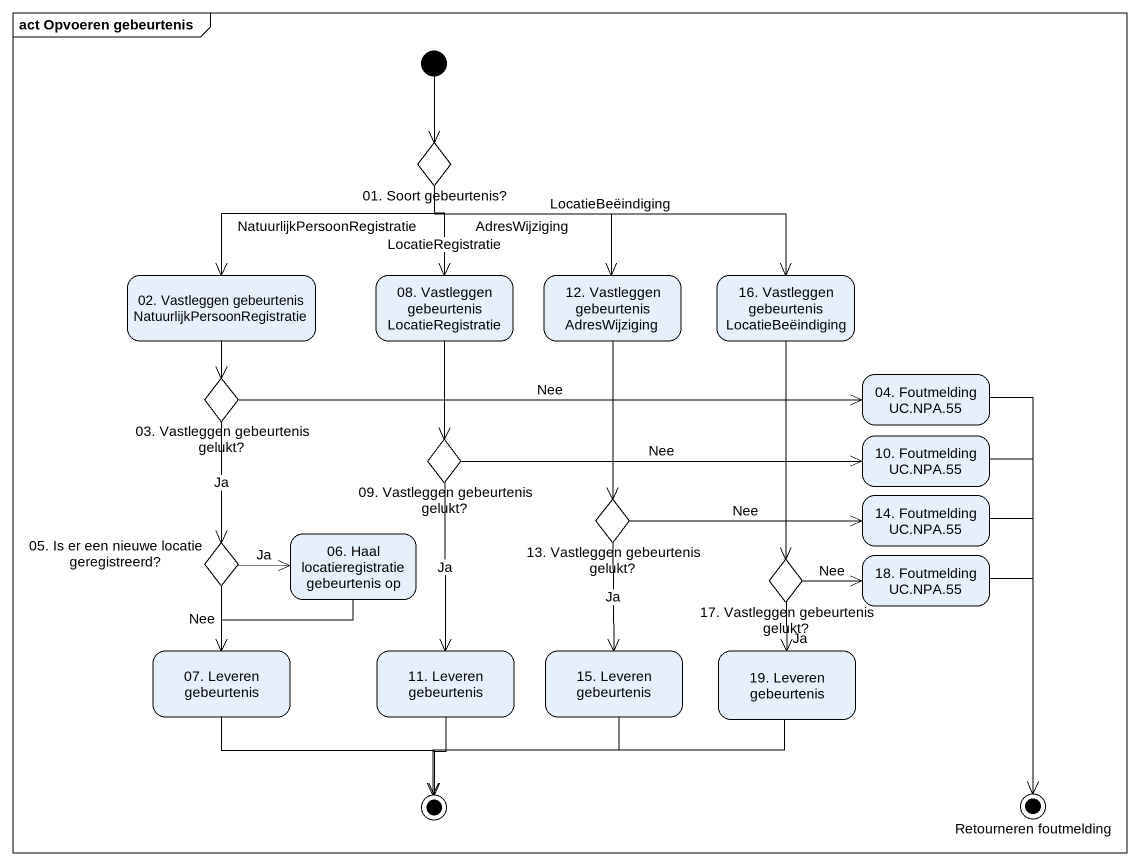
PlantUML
@startuml
mainframe act Opvoeren gebeurtenis
hide empty description
state "01. Soort gebeurtenis?" as c01_Soort_gebeurtenis <<choice>>
state "02. Vastleggen gebeurtenis NatuurlijkPersoonRegistratie" as s02_Vastleggen_gebeurtenis
state "08. Vastleggen gebeurtenis LocatieRegistratie" as s08_Vastleggen_gebeurtenis
state "12. Vastleggen gebeurtenis AdresWijziging" as s12_Vastleggen_gebeurtenis
state "16. Vastleggen gebeurtenis LocatieBeëindiging" as s16_Vastleggen_gebeurtenis
state "03. Vastleggen gebeurtenis gelukt?" as c03_Vastleggen_gebeurtenis <<choice>>
state "04. Foutmelding UC.NPA.55" as s04_Foutmelding_UC_NPA_55
state "09. Vastleggen gebeurtenis gelukt?" as c09_Vastleggen_gebeurtenis <<choice>>
state "10. Foutmelding UC.NPA.55" as s10_Foutmelding_UC_NPA_55
state "13. Vastleggen gebeurtenis gelukt?" as c13_Vastleggen_gebeurtenis <<choice>>
state "14. Foutmelding UC.NPA.55" as s14_Foutmelding_UC_NPA_55
state "05. Is er een nieuwe locatie geregistreerd?" as c05_Is_er_een_nieuwe_locatie <<choice>>
state "06. Haal locatieregistratie gebeurtenis op" as s06_Haal_locatieregistratie
state "17. Vastleggen gebeurtenis gelukt?" as c17_Vastleggen_gebeurtenis <<choice>>
state "18. Foutmelding UC.NPA.55" as s18_Foutmelding_UC_NPA_55
state "07. Leveren gebeurtenis" as s07_Leveren_gebeurtenis
state "11. Leveren gebeurtenis" as s11_Leveren_gebeurtenis
state "15. Leveren gebeurtenis" as s15_Leveren_gebeurtenis
state "19. Leveren gebeurtenis" as s19_Leveren_gebeurtenis
state final1 <<end>>
state "Retourneren foutmelding" as Retourneren_foutmelding <<end>>
[*] --> c01_Soort_gebeurtenis
c01_Soort_gebeurtenis --> s02_Vastleggen_gebeurtenis : NatuurlijkPersoonRegistratie
c01_Soort_gebeurtenis --> s08_Vastleggen_gebeurtenis : LocatieRegistratie
c01_Soort_gebeurtenis --> s12_Vastleggen_gebeurtenis : AdresWijziging
c01_Soort_gebeurtenis -right-> s16_Vastleggen_gebeurtenis : LocatieBeëindiging
s02_Vastleggen_gebeurtenis --> c03_Vastleggen_gebeurtenis
s08_Vastleggen_gebeurtenis --> c09_Vastleggen_gebeurtenis
s12_Vastleggen_gebeurtenis --> c13_Vastleggen_gebeurtenis
s16_Vastleggen_gebeurtenis --> c17_Vastleggen_gebeurtenis
c03_Vastleggen_gebeurtenis -right-> s04_Foutmelding_UC_NPA_55 : Nee
c03_Vastleggen_gebeurtenis --> c05_Is_er_een_nieuwe_locatie : Ja
s04_Foutmelding_UC_NPA_55 --> Retourneren_foutmelding
c09_Vastleggen_gebeurtenis -right-> s10_Foutmelding_UC_NPA_55 : Nee
c09_Vastleggen_gebeurtenis --> s11_Leveren_gebeurtenis : Ja
s10_Foutmelding_UC_NPA_55 --> Retourneren_foutmelding
c13_Vastleggen_gebeurtenis -right-> s14_Foutmelding_UC_NPA_55 : Nee
c13_Vastleggen_gebeurtenis --> s15_Leveren_gebeurtenis : Ja
s14_Foutmelding_UC_NPA_55 --> Retourneren_foutmelding
c05_Is_er_een_nieuwe_locatie -right-> s06_Haal_locatieregistratie : Ja
c05_Is_er_een_nieuwe_locatie --> s07_Leveren_gebeurtenis : Nee
s06_Haal_locatieregistratie --> s07_Leveren_gebeurtenis
c17_Vastleggen_gebeurtenis -right-> s18_Foutmelding_UC_NPA_55 : Nee
c17_Vastleggen_gebeurtenis --> s19_Leveren_gebeurtenis : Ja
s18_Foutmelding_UC_NPA_55 --> Retourneren_foutmelding
s07_Leveren_gebeurtenis -right-> final1
s11_Leveren_gebeurtenis --> final1
s15_Leveren_gebeurtenis --> final1
s19_Leveren_gebeurtenis -left-> final1
@enduml
